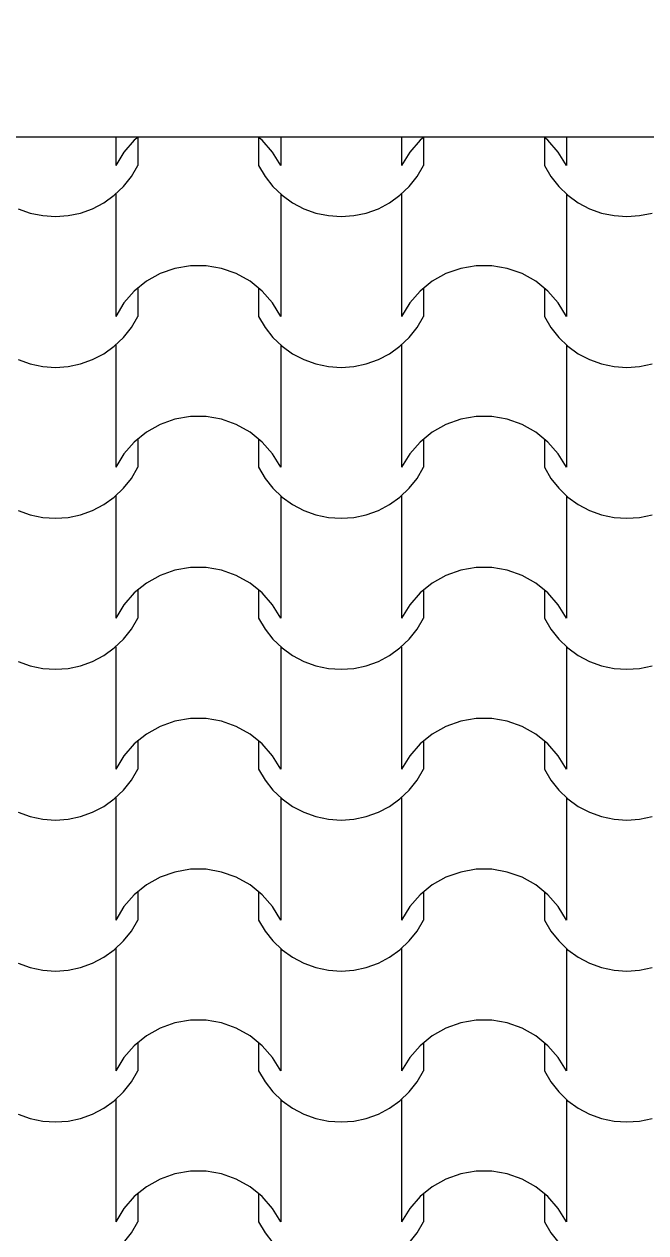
# Model space of a CAD drawing. Header units: millimetres. Extents: x 318905 to 439572, y -5133 to 105868.
# Drawn here: x 368228 to 368847, y 6543 to 7747 of the extents above; entities that cross this region are included whole.
import ezdxf

# ---------------------------------------------------------------- set-up
doc = ezdxf.new("R2010")
doc.units = ezdxf.units.MM
doc.header["$MEASUREMENT"] = 0
for name, color, linetype, lineweight in [('0_Stylo_No__98', 154, 'Continuous', 0), ('2D -  Dessin général_Stylo_No__1', 7, 'Continuous', 5), ('OMBRES_Stylo_No__1', 7, 'Continuous', 5)]:
    doc.layers.add(name, color=color, linetype=linetype, lineweight=lineweight)
doc.layers.add('OMBRES_Stylo_No__82', color=7, linetype='Continuous', lineweight=13, true_color=0xaaaaaa)
doc.styles.add('STYLE_GENERE_3', font='')
doc.styles.get('STYLE_GENERE_3').set_extended_font_data('Arial')
doc.dimstyles.new('STYLE_GENERE__1', dxfattribs={"dimtxt": 200, "dimasz": 142.5, "dimexe": 0.18, "dimexo": 500, "dimgap": 0.09, "dimtad": 0, "dimtih": 1, "dimtoh": 1, "dimlfac": 0.001, "dimzin": 0, "dimdsep": 46, "dimtxsty": 'STYLE_GENERE_3', "dimblk": 'ARROWHEAD_6', "dimblk1": 'ARROWHEAD_6', "dimblk2": 'ARROWHEAD_6', "dimcen": 0.09, "dimclrd": 154, "dimclre": 154, "dimclrt": 154, "dimazin": 0, "dimtfac": 1, "dimtdec": 4, "dimtmove": 0, "dimatfit": 3, "dimfxl": 0, "dimtolj": 1, "dimtzin": 0, "dimarcsym": 0})

# ---------------------------------------------------------------- blocks, each defined once
blk = doc.blocks.new('*X107')
at = {"layer": 'OMBRES_Stylo_No__82', "linetype": 'Continuous'}
for p, q in [((368319.5, 7634.5), (368319.5, 7606.2)), ((368341.8, 7634.5), (368337.9, 7631.3)), ((368341.5, 7634.2), (368341.5, 7606.2)), ((368465.3, 7631.3), (368461.4, 7634.5)), ((368461.7, 7634.2), (368461.7, 7606.2)), ((368483.7, 7634.5), (368483.7, 7606.2)), ((368604, 7634.5), (368604, 7606.2)), ((368626.3, 7634.5), (368622.4, 7631.3)), ((368626, 7634.2), (368626, 7606.2)), ((368749.8, 7631.3), (368745.9, 7634.5)), ((368746.2, 7634.2), (368746.2, 7606.2)), ((368768.2, 7634.5), (368768.2, 7606.2)), ((368337.9, 7631.3), (368327.6, 7619.5)), ((368475.6, 7619.5), (368465.3, 7631.3)), ((368622.4, 7631.3), (368612.1, 7619.5)), ((368760.1, 7619.5), (368749.8, 7631.3)), ((368327.6, 7619.5), (368319.5, 7606.2)), ((368483.7, 7606.2), (368475.6, 7619.5)), ((368612.1, 7619.5), (368604, 7606.2)), ((368768.2, 7606.2), (368760.1, 7619.5)), ((368335, 7595.2), (368341.5, 7606.2)), ((368461.7, 7606.2), (368468.2, 7595.2)), ((368619.5, 7595.2), (368626, 7606.2)), ((368746.2, 7606.2), (368752.6, 7595.2)), ((368327.2, 7585.3), (368335, 7595.2)), ((368468.2, 7595.2), (368476, 7585.3)), ((368611.6, 7585.3), (368619.5, 7595.2)), ((368752.6, 7595.2), (368760.5, 7585.3)), ((368307.7, 7569.1), (368318, 7576.5)), ((368318, 7576.5), (368327.2, 7585.3)), ((368319.5, 7577.8), (368319.5, 7516.8)), ((368476, 7585.3), (368485.2, 7576.5)), ((368483.7, 7577.8), (368483.7, 7516.8)), ((368485.2, 7576.5), (368495.5, 7569.1)), ((368592.1, 7569.1), (368602.4, 7576.5)), ((368602.4, 7576.5), (368611.6, 7585.3)), ((368604, 7577.8), (368604, 7516.8)), ((368760.5, 7585.3), (368769.7, 7576.5)), ((368768.2, 7577.8), (368768.2, 7516.8)), ((368769.7, 7576.5), (368780, 7569.1)), ((368222.3, 7563.1), (368234.3, 7558.8)), ((368284.5, 7558.8), (368296.4, 7563.1)), ((368296.4, 7563.1), (368307.7, 7569.1)), ((368495.5, 7569.1), (368506.8, 7563.1)), ((368506.8, 7563.1), (368518.7, 7558.8)), ((368568.9, 7558.8), (368580.9, 7563.1)), ((368580.9, 7563.1), (368592.1, 7569.1)), ((368780, 7569.1), (368791.3, 7563.1)), ((368791.3, 7563.1), (368803.2, 7558.8)), ((368234.3, 7558.8), (368246.7, 7556.2)), ((368246.7, 7556.2), (368259.4, 7555.3)), ((368259.4, 7555.3), (368272, 7556.2)), ((368272, 7556.2), (368284.5, 7558.8)), ((368518.7, 7558.8), (368531.2, 7556.2)), ((368531.2, 7556.2), (368543.8, 7555.3)), ((368543.8, 7555.3), (368556.5, 7556.2)), ((368556.5, 7556.2), (368568.9, 7558.8)), ((368803.2, 7558.8), (368815.6, 7556.2)), ((368815.6, 7556.2), (368828.3, 7555.3)), ((368828.3, 7555.3), (368841, 7556.2)), ((368841, 7556.2), (368853.4, 7558.8)), ((368319.5, 7516.8), (368319.5, 7455.8)), ((368483.7, 7516.8), (368483.7, 7455.8)), ((368604, 7516.8), (368604, 7455.8)), ((368768.2, 7516.8), (368768.2, 7455.8)), ((368378.4, 7503.7), (368363.7, 7498.5)), ((368393.8, 7506.3), (368378.4, 7503.7)), ((368401.6, 7506.3), (368393.8, 7506.3)), ((368409.4, 7506.3), (368401.6, 7506.3)), ((368424.8, 7503.7), (368409.4, 7506.3)), ((368439.5, 7498.5), (368424.8, 7503.7)), ((368662.9, 7503.7), (368648.1, 7498.5)), ((368678.3, 7506.3), (368662.9, 7503.7)), ((368686.1, 7506.3), (368678.3, 7506.3)), ((368693.9, 7506.3), (368686.1, 7506.3)), ((368709.3, 7503.7), (368693.9, 7506.3)), ((368724, 7498.5), (368709.3, 7503.7)), ((368350, 7490.8), (368337.9, 7481)), ((368363.7, 7498.5), (368350, 7490.8)), ((368453.2, 7490.8), (368439.5, 7498.5)), ((368465.3, 7481), (368453.2, 7490.8)), ((368634.5, 7490.8), (368622.4, 7481)), ((368648.1, 7498.5), (368634.5, 7490.8)), ((368737.7, 7490.8), (368724, 7498.5)), ((368749.8, 7481), (368737.7, 7490.8)), ((368337.9, 7481), (368327.6, 7469.2)), ((368341.5, 7483.9), (368341.5, 7455.8)), ((368461.7, 7483.9), (368461.7, 7455.8)), ((368475.6, 7469.2), (368465.3, 7481)), ((368622.4, 7481), (368612.1, 7469.2)), ((368626, 7483.9), (368626, 7455.8)), ((368746.2, 7483.9), (368746.2, 7455.8)), ((368760.1, 7469.2), (368749.8, 7481)), ((368327.6, 7469.2), (368319.5, 7455.8)), ((368483.7, 7455.8), (368475.6, 7469.2)), ((368612.1, 7469.2), (368604, 7455.8)), ((368768.2, 7455.8), (368760.1, 7469.2)), ((368335, 7444.9), (368341.5, 7455.8)), ((368461.7, 7455.8), (368468.2, 7444.9)), ((368619.5, 7444.9), (368626, 7455.8)), ((368746.2, 7455.8), (368752.6, 7444.9)), ((368327.2, 7434.9), (368335, 7444.9)), ((368468.2, 7444.9), (368476, 7434.9)), ((368611.6, 7434.9), (368619.5, 7444.9)), ((368752.6, 7444.9), (368760.5, 7434.9)), ((368318, 7426.2), (368327.2, 7434.9)), ((368476, 7434.9), (368485.2, 7426.2)), ((368602.4, 7426.2), (368611.6, 7434.9)), ((368760.5, 7434.9), (368769.7, 7426.2)), ((368296.4, 7412.8), (368307.7, 7418.7)), ((368307.7, 7418.7), (368318, 7426.2)), ((368319.5, 7427.4), (368319.5, 7366.5)), ((368483.7, 7427.4), (368483.7, 7366.5)), ((368485.2, 7426.2), (368495.5, 7418.7)), ((368495.5, 7418.7), (368506.8, 7412.8)), ((368580.9, 7412.8), (368592.1, 7418.7)), ((368592.1, 7418.7), (368602.4, 7426.2)), ((368604, 7427.4), (368604, 7366.5)), ((368768.2, 7427.4), (368768.2, 7366.5)), ((368769.7, 7426.2), (368780, 7418.7)), ((368780, 7418.7), (368791.3, 7412.8)), ((368222.3, 7412.8), (368234.3, 7408.5)), ((368234.3, 7408.5), (368246.7, 7405.9)), ((368246.7, 7405.9), (368259.4, 7405)), ((368259.4, 7405), (368272, 7405.9)), ((368272, 7405.9), (368284.5, 7408.5)), ((368284.5, 7408.5), (368296.4, 7412.8)), ((368506.8, 7412.8), (368518.7, 7408.5)), ((368518.7, 7408.5), (368531.2, 7405.9)), ((368531.2, 7405.9), (368543.8, 7405)), ((368543.8, 7405), (368556.5, 7405.9)), ((368556.5, 7405.9), (368568.9, 7408.5)), ((368568.9, 7408.5), (368580.9, 7412.8)), ((368791.3, 7412.8), (368803.2, 7408.5)), ((368803.2, 7408.5), (368815.6, 7405.9)), ((368815.6, 7405.9), (368828.3, 7405)), ((368828.3, 7405), (368841, 7405.9)), ((368841, 7405.9), (368853.4, 7408.5)), ((368319.5, 7366.5), (368319.5, 7305.5)), ((368483.7, 7366.5), (368483.7, 7305.5)), ((368604, 7366.5), (368604, 7305.5)), ((368768.2, 7366.5), (368768.2, 7305.5)), ((368363.7, 7348.1), (368350, 7340.5)), ((368378.4, 7353.4), (368363.7, 7348.1)), ((368393.8, 7356), (368378.4, 7353.4)), ((368401.6, 7356), (368393.8, 7356)), ((368409.4, 7356), (368401.6, 7356)), ((368424.8, 7353.4), (368409.4, 7356)), ((368439.5, 7348.1), (368424.8, 7353.4)), ((368453.2, 7340.5), (368439.5, 7348.1)), ((368648.1, 7348.1), (368634.5, 7340.5)), ((368662.9, 7353.4), (368648.1, 7348.1)), ((368678.3, 7356), (368662.9, 7353.4)), ((368686.1, 7356), (368678.3, 7356)), ((368693.9, 7356), (368686.1, 7356)), ((368709.3, 7353.4), (368693.9, 7356)), ((368724, 7348.1), (368709.3, 7353.4)), ((368737.7, 7340.5), (368724, 7348.1)), ((368350, 7340.5), (368337.9, 7330.6)), ((368341.5, 7333.5), (368341.5, 7305.5)), ((368465.3, 7330.6), (368453.2, 7340.5)), ((368461.7, 7333.5), (368461.7, 7305.5)), ((368634.5, 7340.5), (368622.4, 7330.6)), ((368626, 7333.5), (368626, 7305.5)), ((368749.8, 7330.6), (368737.7, 7340.5)), ((368746.2, 7333.5), (368746.2, 7305.5)), ((368337.9, 7330.6), (368327.6, 7318.8)), ((368475.6, 7318.8), (368465.3, 7330.6)), ((368622.4, 7330.6), (368612.1, 7318.8)), ((368760.1, 7318.8), (368749.8, 7330.6)), ((368327.6, 7318.8), (368319.5, 7305.5)), ((368483.7, 7305.5), (368475.6, 7318.8)), ((368612.1, 7318.8), (368604, 7305.5)), ((368768.2, 7305.5), (368760.1, 7318.8)), ((368335, 7294.5), (368341.5, 7305.5)), ((368461.7, 7305.5), (368468.2, 7294.5)), ((368619.5, 7294.5), (368626, 7305.5)), ((368746.2, 7305.5), (368752.6, 7294.5)), ((368327.2, 7284.6), (368335, 7294.5)), ((368468.2, 7294.5), (368476, 7284.6)), ((368611.6, 7284.6), (368619.5, 7294.5)), ((368752.6, 7294.5), (368760.5, 7284.6)), ((368307.7, 7268.4), (368318, 7275.8)), ((368318, 7275.8), (368327.2, 7284.6)), ((368319.5, 7277.1), (368319.5, 7216.1)), ((368476, 7284.6), (368485.2, 7275.8)), ((368483.7, 7277.1), (368483.7, 7216.1)), ((368485.2, 7275.8), (368495.5, 7268.4)), ((368592.1, 7268.4), (368602.4, 7275.8)), ((368602.4, 7275.8), (368611.6, 7284.6)), ((368604, 7277.1), (368604, 7216.1)), ((368760.5, 7284.6), (368769.7, 7275.8)), ((368768.2, 7277.1), (368768.2, 7216.1)), ((368769.7, 7275.8), (368780, 7268.4)), ((368222.3, 7262.5), (368234.3, 7258.2)), ((368284.5, 7258.2), (368296.4, 7262.5)), ((368296.4, 7262.5), (368307.7, 7268.4)), ((368495.5, 7268.4), (368506.8, 7262.5)), ((368506.8, 7262.5), (368518.7, 7258.2)), ((368568.9, 7258.2), (368580.9, 7262.5)), ((368580.9, 7262.5), (368592.1, 7268.4)), ((368780, 7268.4), (368791.3, 7262.5)), ((368791.3, 7262.5), (368803.2, 7258.2)), ((368234.3, 7258.2), (368246.7, 7255.5)), ((368246.7, 7255.5), (368259.4, 7254.7)), ((368259.4, 7254.7), (368272, 7255.5)), ((368272, 7255.5), (368284.5, 7258.2)), ((368518.7, 7258.2), (368531.2, 7255.5)), ((368531.2, 7255.5), (368543.8, 7254.7)), ((368543.8, 7254.7), (368556.5, 7255.5)), ((368556.5, 7255.5), (368568.9, 7258.2)), ((368803.2, 7258.2), (368815.6, 7255.5)), ((368815.6, 7255.5), (368828.3, 7254.7)), ((368828.3, 7254.7), (368841, 7255.5)), ((368841, 7255.5), (368853.4, 7258.2)), ((368319.5, 7216.1), (368319.5, 7155.2)), ((368483.7, 7216.1), (368483.7, 7155.2)), ((368604, 7216.1), (368604, 7155.2)), ((368768.2, 7216.1), (368768.2, 7155.2)), ((368378.4, 7203), (368363.7, 7197.8)), ((368393.8, 7205.7), (368378.4, 7203)), ((368401.6, 7205.7), (368393.8, 7205.7)), ((368409.4, 7205.7), (368401.6, 7205.7)), ((368424.8, 7203), (368409.4, 7205.7)), ((368439.5, 7197.8), (368424.8, 7203)), ((368662.9, 7203), (368648.1, 7197.8)), ((368678.3, 7205.7), (368662.9, 7203)), ((368686.1, 7205.7), (368678.3, 7205.7)), ((368693.9, 7205.7), (368686.1, 7205.7)), ((368709.3, 7203), (368693.9, 7205.7)), ((368724, 7197.8), (368709.3, 7203)), ((368350, 7190.1), (368337.9, 7180.3)), ((368363.7, 7197.8), (368350, 7190.1)), ((368453.2, 7190.1), (368439.5, 7197.8)), ((368465.3, 7180.3), (368453.2, 7190.1)), ((368634.5, 7190.1), (368622.4, 7180.3)), ((368648.1, 7197.8), (368634.5, 7190.1)), ((368737.7, 7190.1), (368724, 7197.8)), ((368749.8, 7180.3), (368737.7, 7190.1)), ((368337.9, 7180.3), (368327.6, 7168.5)), ((368341.5, 7183.2), (368341.5, 7155.2)), ((368461.7, 7183.2), (368461.7, 7155.2)), ((368475.6, 7168.5), (368465.3, 7180.3)), ((368622.4, 7180.3), (368612.1, 7168.5)), ((368626, 7183.2), (368626, 7155.2)), ((368746.2, 7183.2), (368746.2, 7155.2)), ((368760.1, 7168.5), (368749.8, 7180.3)), ((368327.6, 7168.5), (368319.5, 7155.2)), ((368483.7, 7155.2), (368475.6, 7168.5)), ((368612.1, 7168.5), (368604, 7155.2)), ((368768.2, 7155.2), (368760.1, 7168.5)), ((368335, 7144.2), (368341.5, 7155.2)), ((368461.7, 7155.2), (368468.2, 7144.2)), ((368619.5, 7144.2), (368626, 7155.2)), ((368746.2, 7155.2), (368752.6, 7144.2)), ((368327.2, 7134.3), (368335, 7144.2)), ((368468.2, 7144.2), (368476, 7134.3)), ((368611.6, 7134.3), (368619.5, 7144.2)), ((368752.6, 7144.2), (368760.5, 7134.3)), ((368318, 7125.5), (368327.2, 7134.3)), ((368476, 7134.3), (368485.2, 7125.5)), ((368602.4, 7125.5), (368611.6, 7134.3)), ((368760.5, 7134.3), (368769.7, 7125.5)), ((368296.4, 7112.1), (368307.7, 7118.1)), ((368307.7, 7118.1), (368318, 7125.5)), ((368319.5, 7126.8), (368319.5, 7065.8)), ((368483.7, 7126.8), (368483.7, 7065.8)), ((368485.2, 7125.5), (368495.5, 7118.1)), ((368495.5, 7118.1), (368506.8, 7112.1)), ((368580.9, 7112.1), (368592.1, 7118.1)), ((368592.1, 7118.1), (368602.4, 7125.5)), ((368604, 7126.8), (368604, 7065.8)), ((368768.2, 7126.8), (368768.2, 7065.8)), ((368769.7, 7125.5), (368780, 7118.1)), ((368780, 7118.1), (368791.3, 7112.1)), ((368222.3, 7112.1), (368234.3, 7107.8)), ((368234.3, 7107.8), (368246.7, 7105.2)), ((368246.7, 7105.2), (368259.4, 7104.3)), ((368259.4, 7104.3), (368272, 7105.2)), ((368272, 7105.2), (368284.5, 7107.8)), ((368284.5, 7107.8), (368296.4, 7112.1)), ((368506.8, 7112.1), (368518.7, 7107.8)), ((368518.7, 7107.8), (368531.2, 7105.2)), ((368531.2, 7105.2), (368543.8, 7104.3)), ((368543.8, 7104.3), (368556.5, 7105.2)), ((368556.5, 7105.2), (368568.9, 7107.8)), ((368568.9, 7107.8), (368580.9, 7112.1)), ((368791.3, 7112.1), (368803.2, 7107.8)), ((368803.2, 7107.8), (368815.6, 7105.2)), ((368815.6, 7105.2), (368828.3, 7104.3)), ((368828.3, 7104.3), (368841, 7105.2)), ((368841, 7105.2), (368853.4, 7107.8)), ((368319.5, 7065.8), (368319.5, 7004.8)), ((368483.7, 7065.8), (368483.7, 7004.8)), ((368604, 7065.8), (368604, 7004.8)), ((368768.2, 7065.8), (368768.2, 7004.8)), ((368363.7, 7047.4), (368350, 7039.8)), ((368378.4, 7052.7), (368363.7, 7047.4)), ((368393.8, 7055.3), (368378.4, 7052.7)), ((368401.6, 7055.3), (368393.8, 7055.3)), ((368409.4, 7055.3), (368401.6, 7055.3)), ((368424.8, 7052.7), (368409.4, 7055.3)), ((368439.5, 7047.4), (368424.8, 7052.7)), ((368453.2, 7039.8), (368439.5, 7047.4)), ((368648.1, 7047.4), (368634.5, 7039.8)), ((368662.9, 7052.7), (368648.1, 7047.4)), ((368678.3, 7055.3), (368662.9, 7052.7)), ((368686.1, 7055.3), (368678.3, 7055.3)), ((368693.9, 7055.3), (368686.1, 7055.3)), ((368709.3, 7052.7), (368693.9, 7055.3)), ((368724, 7047.4), (368709.3, 7052.7)), ((368737.7, 7039.8), (368724, 7047.4)), ((368350, 7039.8), (368337.9, 7029.9)), ((368341.5, 7032.9), (368341.5, 7004.8)), ((368465.3, 7029.9), (368453.2, 7039.8)), ((368461.7, 7032.9), (368461.7, 7004.8)), ((368634.5, 7039.8), (368622.4, 7029.9)), ((368626, 7032.9), (368626, 7004.8)), ((368749.8, 7029.9), (368737.7, 7039.8)), ((368746.2, 7032.9), (368746.2, 7004.8)), ((368337.9, 7029.9), (368327.6, 7018.2)), ((368475.6, 7018.2), (368465.3, 7029.9)), ((368622.4, 7029.9), (368612.1, 7018.2)), ((368760.1, 7018.2), (368749.8, 7029.9)), ((368327.6, 7018.2), (368319.5, 7004.8)), ((368483.7, 7004.8), (368475.6, 7018.2)), ((368612.1, 7018.2), (368604, 7004.8)), ((368768.2, 7004.8), (368760.1, 7018.2)), ((368335, 6993.9), (368341.5, 7004.8)), ((368461.7, 7004.8), (368468.2, 6993.9)), ((368619.5, 6993.9), (368626, 7004.8)), ((368746.2, 7004.8), (368752.6, 6993.9)), ((368318, 6975.1), (368327.2, 6983.9)), ((368327.2, 6983.9), (368335, 6993.9)), ((368468.2, 6993.9), (368476, 6983.9)), ((368476, 6983.9), (368485.2, 6975.1)), ((368602.4, 6975.1), (368611.6, 6983.9)), ((368611.6, 6983.9), (368619.5, 6993.9)), ((368752.6, 6993.9), (368760.5, 6983.9)), ((368760.5, 6983.9), (368769.7, 6975.1)), ((368307.7, 6967.7), (368318, 6975.1)), ((368319.5, 6976.4), (368319.5, 6915.5)), ((368483.7, 6976.4), (368483.7, 6915.5)), ((368485.2, 6975.1), (368495.5, 6967.7)), ((368592.1, 6967.7), (368602.4, 6975.1)), ((368604, 6976.4), (368604, 6915.5)), ((368768.2, 6976.4), (368768.2, 6915.5)), ((368769.7, 6975.1), (368780, 6967.7)), ((368222.3, 6961.8), (368234.3, 6957.5)), ((368284.5, 6957.5), (368296.4, 6961.8)), ((368296.4, 6961.8), (368307.7, 6967.7)), ((368495.5, 6967.7), (368506.8, 6961.8)), ((368506.8, 6961.8), (368518.7, 6957.5)), ((368568.9, 6957.5), (368580.9, 6961.8)), ((368580.9, 6961.8), (368592.1, 6967.7)), ((368780, 6967.7), (368791.3, 6961.8)), ((368791.3, 6961.8), (368803.2, 6957.5)), ((368234.3, 6957.5), (368246.7, 6954.9)), ((368246.7, 6954.9), (368259.4, 6954)), ((368259.4, 6954), (368272, 6954.9)), ((368272, 6954.9), (368284.5, 6957.5)), ((368518.7, 6957.5), (368531.2, 6954.9)), ((368531.2, 6954.9), (368543.8, 6954)), ((368543.8, 6954), (368556.5, 6954.9)), ((368556.5, 6954.9), (368568.9, 6957.5)), ((368803.2, 6957.5), (368815.6, 6954.9)), ((368815.6, 6954.9), (368828.3, 6954)), ((368828.3, 6954), (368841, 6954.9)), ((368841, 6954.9), (368853.4, 6957.5)), ((368319.5, 6915.5), (368319.5, 6854.5)), ((368483.7, 6915.5), (368483.7, 6854.5)), ((368604, 6915.5), (368604, 6854.5)), ((368768.2, 6915.5), (368768.2, 6854.5)), ((368378.4, 6902.3), (368363.7, 6897.1)), ((368393.8, 6905), (368378.4, 6902.3)), ((368401.6, 6905), (368393.8, 6905)), ((368409.4, 6905), (368401.6, 6905)), ((368424.8, 6902.3), (368409.4, 6905)), ((368439.5, 6897.1), (368424.8, 6902.3)), ((368662.9, 6902.3), (368648.1, 6897.1)), ((368678.3, 6905), (368662.9, 6902.3)), ((368686.1, 6905), (368678.3, 6905)), ((368693.9, 6905), (368686.1, 6905)), ((368709.3, 6902.3), (368693.9, 6905)), ((368724, 6897.1), (368709.3, 6902.3)), ((368350, 6889.5), (368337.9, 6879.6)), ((368363.7, 6897.1), (368350, 6889.5)), ((368453.2, 6889.5), (368439.5, 6897.1)), ((368465.3, 6879.6), (368453.2, 6889.5)), ((368634.5, 6889.5), (368622.4, 6879.6)), ((368648.1, 6897.1), (368634.5, 6889.5)), ((368737.7, 6889.5), (368724, 6897.1)), ((368749.8, 6879.6), (368737.7, 6889.5)), ((368337.9, 6879.6), (368327.6, 6867.8)), ((368341.5, 6882.5), (368341.5, 6854.5)), ((368461.7, 6882.5), (368461.7, 6854.5)), ((368475.6, 6867.8), (368465.3, 6879.6)), ((368622.4, 6879.6), (368612.1, 6867.8)), ((368626, 6882.5), (368626, 6854.5)), ((368746.2, 6882.5), (368746.2, 6854.5)), ((368760.1, 6867.8), (368749.8, 6879.6)), ((368327.6, 6867.8), (368319.5, 6854.5)), ((368483.7, 6854.5), (368475.6, 6867.8)), ((368612.1, 6867.8), (368604, 6854.5)), ((368768.2, 6854.5), (368760.1, 6867.8)), ((368335, 6843.5), (368341.5, 6854.5)), ((368461.7, 6854.5), (368468.2, 6843.5)), ((368619.5, 6843.5), (368626, 6854.5)), ((368746.2, 6854.5), (368752.6, 6843.5)), ((368327.2, 6833.6), (368335, 6843.5)), ((368468.2, 6843.5), (368476, 6833.6)), ((368611.6, 6833.6), (368619.5, 6843.5)), ((368752.6, 6843.5), (368760.5, 6833.6)), ((368318, 6824.8), (368327.2, 6833.6)), ((368476, 6833.6), (368485.2, 6824.8)), ((368602.4, 6824.8), (368611.6, 6833.6)), ((368760.5, 6833.6), (368769.7, 6824.8)), ((368296.4, 6811.5), (368307.7, 6817.4)), ((368307.7, 6817.4), (368318, 6824.8)), ((368319.5, 6826.1), (368319.5, 6765.1)), ((368483.7, 6826.1), (368483.7, 6765.1)), ((368485.2, 6824.8), (368495.5, 6817.4)), ((368495.5, 6817.4), (368506.8, 6811.5)), ((368580.9, 6811.5), (368592.1, 6817.4)), ((368592.1, 6817.4), (368602.4, 6824.8)), ((368604, 6826.1), (368604, 6765.1)), ((368768.2, 6826.1), (368768.2, 6765.1)), ((368769.7, 6824.8), (368780, 6817.4)), ((368780, 6817.4), (368791.3, 6811.5)), ((368222.3, 6811.5), (368234.3, 6807.2)), ((368234.3, 6807.2), (368246.7, 6804.5)), ((368246.7, 6804.5), (368259.4, 6803.7)), ((368259.4, 6803.7), (368272, 6804.5)), ((368272, 6804.5), (368284.5, 6807.2)), ((368284.5, 6807.2), (368296.4, 6811.5)), ((368506.8, 6811.5), (368518.7, 6807.2)), ((368518.7, 6807.2), (368531.2, 6804.5)), ((368531.2, 6804.5), (368543.8, 6803.7)), ((368543.8, 6803.7), (368556.5, 6804.5)), ((368556.5, 6804.5), (368568.9, 6807.2)), ((368568.9, 6807.2), (368580.9, 6811.5)), ((368791.3, 6811.5), (368803.2, 6807.2)), ((368803.2, 6807.2), (368815.6, 6804.5)), ((368815.6, 6804.5), (368828.3, 6803.7)), ((368828.3, 6803.7), (368841, 6804.5)), ((368841, 6804.5), (368853.4, 6807.2)), ((368319.5, 6765.1), (368319.5, 6704.2)), ((368483.7, 6765.1), (368483.7, 6704.2)), ((368604, 6765.1), (368604, 6704.2)), ((368768.2, 6765.1), (368768.2, 6704.2)), ((368363.7, 6746.8), (368350, 6739.1)), ((368378.4, 6752), (368363.7, 6746.8)), ((368393.8, 6754.7), (368378.4, 6752)), ((368401.6, 6754.7), (368393.8, 6754.7)), ((368409.4, 6754.7), (368401.6, 6754.7)), ((368424.8, 6752), (368409.4, 6754.7)), ((368439.5, 6746.8), (368424.8, 6752)), ((368453.2, 6739.1), (368439.5, 6746.8)), ((368648.1, 6746.8), (368634.5, 6739.1)), ((368662.9, 6752), (368648.1, 6746.8)), ((368678.3, 6754.7), (368662.9, 6752)), ((368686.1, 6754.7), (368678.3, 6754.7)), ((368693.9, 6754.7), (368686.1, 6754.7)), ((368709.3, 6752), (368693.9, 6754.7)), ((368724, 6746.8), (368709.3, 6752)), ((368737.7, 6739.1), (368724, 6746.8)), ((368350, 6739.1), (368337.9, 6729.3)), ((368341.5, 6732.2), (368341.5, 6704.2)), ((368465.3, 6729.3), (368453.2, 6739.1)), ((368461.7, 6732.2), (368461.7, 6704.2)), ((368634.5, 6739.1), (368622.4, 6729.3)), ((368626, 6732.2), (368626, 6704.2)), ((368749.8, 6729.3), (368737.7, 6739.1)), ((368746.2, 6732.2), (368746.2, 6704.2)), ((368337.9, 6729.3), (368327.6, 6717.5)), ((368475.6, 6717.5), (368465.3, 6729.3)), ((368622.4, 6729.3), (368612.1, 6717.5)), ((368760.1, 6717.5), (368749.8, 6729.3)), ((368327.6, 6717.5), (368319.5, 6704.2)), ((368483.7, 6704.2), (368475.6, 6717.5)), ((368612.1, 6717.5), (368604, 6704.2)), ((368768.2, 6704.2), (368760.1, 6717.5)), ((368335, 6693.2), (368341.5, 6704.2)), ((368461.7, 6704.2), (368468.2, 6693.2)), ((368619.5, 6693.2), (368626, 6704.2)), ((368746.2, 6704.2), (368752.6, 6693.2)), ((368318, 6674.5), (368327.2, 6683.2)), ((368327.2, 6683.2), (368335, 6693.2)), ((368468.2, 6693.2), (368476, 6683.2)), ((368476, 6683.2), (368485.2, 6674.5)), ((368602.4, 6674.5), (368611.6, 6683.2)), ((368611.6, 6683.2), (368619.5, 6693.2)), ((368752.6, 6693.2), (368760.5, 6683.2)), ((368760.5, 6683.2), (368769.7, 6674.5)), ((368307.7, 6667.1), (368318, 6674.5)), ((368319.5, 6675.8), (368319.5, 6614.8)), ((368483.7, 6675.8), (368483.7, 6614.8)), ((368485.2, 6674.5), (368495.5, 6667.1)), ((368592.1, 6667.1), (368602.4, 6674.5)), ((368604, 6675.8), (368604, 6614.8)), ((368768.2, 6675.8), (368768.2, 6614.8)), ((368769.7, 6674.5), (368780, 6667.1)), ((368222.3, 6661.1), (368234.3, 6656.8)), ((368284.5, 6656.8), (368296.4, 6661.1)), ((368296.4, 6661.1), (368307.7, 6667.1)), ((368495.5, 6667.1), (368506.8, 6661.1)), ((368506.8, 6661.1), (368518.7, 6656.8)), ((368568.9, 6656.8), (368580.9, 6661.1)), ((368580.9, 6661.1), (368592.1, 6667.1)), ((368780, 6667.1), (368791.3, 6661.1)), ((368791.3, 6661.1), (368803.2, 6656.8)), ((368234.3, 6656.8), (368246.7, 6654.2)), ((368246.7, 6654.2), (368259.4, 6653.3)), ((368259.4, 6653.3), (368272, 6654.2)), ((368272, 6654.2), (368284.5, 6656.8)), ((368518.7, 6656.8), (368531.2, 6654.2)), ((368531.2, 6654.2), (368543.8, 6653.3)), ((368543.8, 6653.3), (368556.5, 6654.2)), ((368556.5, 6654.2), (368568.9, 6656.8)), ((368803.2, 6656.8), (368815.6, 6654.2)), ((368815.6, 6654.2), (368828.3, 6653.3)), ((368828.3, 6653.3), (368841, 6654.2)), ((368841, 6654.2), (368853.4, 6656.8)), ((368319.5, 6614.8), (368319.5, 6553.8)), ((368483.7, 6614.8), (368483.7, 6553.8)), ((368604, 6614.8), (368604, 6553.8)), ((368768.2, 6614.8), (368768.2, 6553.8)), ((368378.4, 6601.7), (368363.7, 6596.4)), ((368393.8, 6604.3), (368378.4, 6601.7)), ((368401.6, 6604.3), (368393.8, 6604.3)), ((368409.4, 6604.3), (368401.6, 6604.3)), ((368424.8, 6601.7), (368409.4, 6604.3)), ((368439.5, 6596.4), (368424.8, 6601.7)), ((368662.9, 6601.7), (368648.1, 6596.4)), ((368678.3, 6604.3), (368662.9, 6601.7)), ((368686.1, 6604.3), (368678.3, 6604.3)), ((368693.9, 6604.3), (368686.1, 6604.3)), ((368709.3, 6601.7), (368693.9, 6604.3)), ((368724, 6596.4), (368709.3, 6601.7)), ((368350, 6588.8), (368337.9, 6578.9)), ((368363.7, 6596.4), (368350, 6588.8)), ((368453.2, 6588.8), (368439.5, 6596.4)), ((368465.3, 6578.9), (368453.2, 6588.8)), ((368634.5, 6588.8), (368622.4, 6578.9)), ((368648.1, 6596.4), (368634.5, 6588.8)), ((368737.7, 6588.8), (368724, 6596.4)), ((368749.8, 6578.9), (368737.7, 6588.8)), ((368337.9, 6578.9), (368327.6, 6567.2)), ((368341.5, 6581.8), (368341.5, 6553.8)), ((368461.7, 6581.8), (368461.7, 6553.8)), ((368475.6, 6567.2), (368465.3, 6578.9)), ((368622.4, 6578.9), (368612.1, 6567.2)), ((368626, 6581.8), (368626, 6553.8)), ((368746.2, 6581.8), (368746.2, 6553.8)), ((368760.1, 6567.2), (368749.8, 6578.9)), ((368327.6, 6567.2), (368319.5, 6553.8)), ((368483.7, 6553.8), (368475.6, 6567.2)), ((368612.1, 6567.2), (368604, 6553.8)), ((368768.2, 6553.8), (368760.1, 6567.2)), ((368335, 6542.9), (368341.5, 6553.8)), ((368461.7, 6553.8), (368468.2, 6542.9)), ((368619.5, 6542.9), (368626, 6553.8)), ((368746.2, 6553.8), (368752.6, 6542.9)), ((368327.2, 6532.9), (368335, 6542.9)), ((368468.2, 6542.9), (368476, 6532.9)), ((368611.6, 6532.9), (368619.5, 6542.9)), ((368752.6, 6542.9), (368760.5, 6532.9))]:
    blk.add_line(p, q, dxfattribs=at)
blk = doc.blocks.new('Hachure_26', base_point=(0, 4000))
at = {"layer": 'OMBRES_Stylo_No__1', "linetype": 'Continuous'}
blk.add_line((369844.5, 7634.5), (361366.4, 7634.5), dxfattribs=at)
at = {"layer": 'OMBRES_Stylo_No__82', "linetype": 'Continuous'}
blk.add_blockref('*X107', (0, 0), dxfattribs=at)
blk = doc.blocks.new('*D124')
at = {"layer": '0_Stylo_No__98', "linetype": 'Continuous'}
for p, q in [((352187.7, 7634.5), (352187.7, 7747)), ((352262.7, 7559.5), (352112.7, 7709.5)), ((352687.7, 7634.5), (352047.1, 7634.5)), ((352187.7, 3678.3), (352187.7, 7634.5)), ((352187.7, -552.4), (352187.7, 3403.7)), ((352112.7, -477.4), (352262.7, -627.4)), ((352328.3, -552.4), (351687.7, -552.4)), ((352187.7, -664.9), (352187.7, -552.4))]:
    blk.add_line(p, q, dxfattribs=at)
at = {"layer": '0_Stylo_No__98', "insert": (351920.8, 3441), "char_height": 200, "attachment_point": 7, "style": 'STYLE_GENERE_3'}
blk.add_mtext('\\A1;{\\pql;\\fArial|b0|i0|c0|p34;8,19}', dxfattribs=at)
blk = doc.blocks.new('ARROWHEAD_6')
at = {"color": 0, "linetype": 'Continuous', "lineweight": 0}
for p, q in [((-0.5, -0.5), (0.5, 0.5)), ((0, 0), (-1, 0))]:
    blk.add_line(p, q, dxfattribs=at)

msp = doc.modelspace()

# ---------------------------------------------------------------- linework, layer by layer
at = {"layer": '2D -  Dessin général_Stylo_No__1', "linetype": 'Continuous'}
msp.add_line((369844.465, 7634.463), (354049.368, 7634.516), dxfattribs=at)

# ---------------------------------------------------------------- block references
at = {"layer": 'OMBRES_Stylo_No__82', "linetype": 'Continuous'}
msp.add_blockref('Hachure_26', (0, 4000), dxfattribs=at)

# ---------------------------------------------------------------- dimensions: what is measured, and where the dimension line sits
at = {"color": 154, "linetype": 'Continuous', "lineweight": 0}
dim = msp.add_linear_dim(base=(352187.679, 7634.463), p1=(352187.679, -552.434), p2=(369844.465, 7634.463), angle=90, dimstyle='STYLE_GENERE__1', dxfattribs=at)
dim.commit()
dim.dimension.update_dxf_attribs({"geometry": '*D124', "text_midpoint": (352215.877, 3541.014), "dimtype": 160})

doc.saveas('drawing.dxf')
